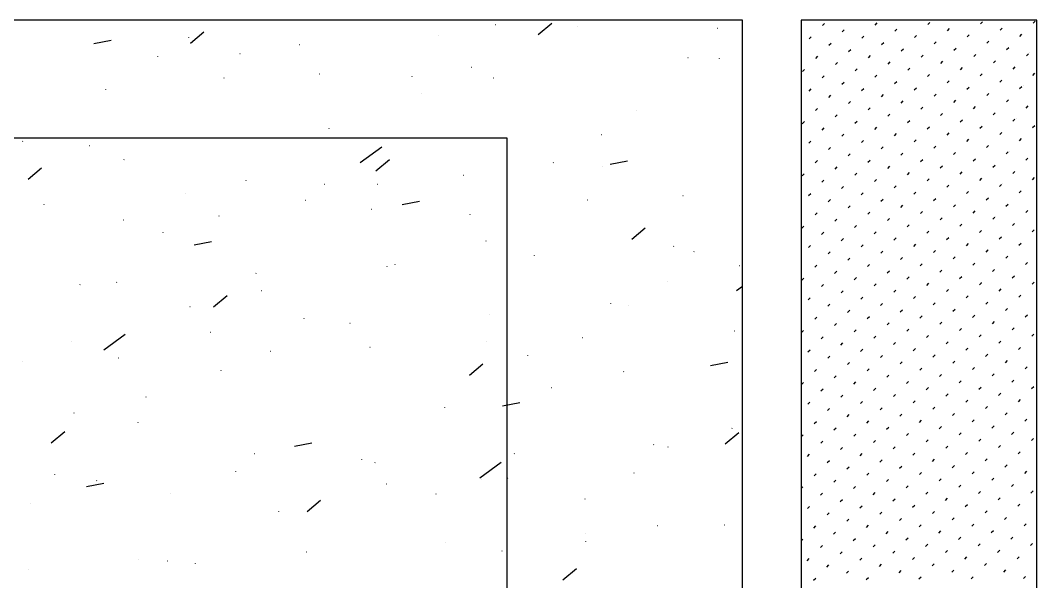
# Model space of a CAD drawing. Extents: x 0 to 119, y 0 to 84.
# Drawn here: x 71.961 to 72.652, y 68.35 to 68.732 of the extents above; entities that cross this region are included whole.
import ezdxf

# ---------------------------------------------------------------- set-up
doc = ezdxf.new("R2010")
doc.units = 0
doc.header["$MEASUREMENT"] = 0
doc.layers.add('4', color=5, linetype='CONTINUOUS')
doc.layers.add('9', color=8, linetype='CONTINUOUS')

msp = doc.modelspace()

# ---------------------------------------------------------------- linework, layer by layer
at = {"layer": '4', "color": 5, "linetype": 'Continuous'}
for p, q in [((67.25179, 68.652318), (72.29179, 68.652318)), ((72.29179, 68.652318), (72.29179, 68.112318))]:
    msp.add_line(p, q, dxfattribs=at)
at = {"layer": '9', "color": 8, "linetype": 'Continuous'}
for p, q in [((72.283911, 68.729372), (72.283937, 68.72957)), ((72.313032, 68.722564), (72.322224, 68.730278)), ((72.339906, 68.728001), (72.340028, 68.72816)), ((72.434788, 68.726889), (72.434984, 68.726932)), ((72.506206, 68.728676), (72.50762, 68.73009)), ((72.519606, 68.724398), (72.52102, 68.725812)), ((72.541986, 68.7291), (72.5434, 68.730515)), ((72.555385, 68.724822), (72.5568, 68.726237)), ((72.577765, 68.729525), (72.57918, 68.730939)), ((72.591165, 68.725247), (72.592579, 68.726661)), ((72.613545, 68.729949), (72.614959, 68.731363)), ((72.626945, 68.725671), (72.628359, 68.727085)), ((72.649325, 68.730373), (72.650739, 68.731787)), ((72.011144, 68.71655), (72.022924, 68.71884)), ((72.07563, 68.720643), (72.075656, 68.720841)), ((72.076723, 68.716756), (72.085916, 68.72447)), ((72.245285, 68.721877), (72.245407, 68.722036)), ((72.497226, 68.719696), (72.49864, 68.72111)), ((72.533005, 68.72012), (72.53442, 68.721534)), ((72.568785, 68.720544), (72.570199, 68.721959)), ((72.604565, 68.720969), (72.605979, 68.722383)), ((72.640344, 68.721393), (72.641758, 68.722807)), ((72.150664, 68.715754), (72.150786, 68.715912)), ((72.49179, 68.71426), (72.49179, 68.71426)), ((72.510626, 68.715418), (72.51204, 68.716832)), ((72.524025, 68.71114), (72.525439, 68.712554)), ((72.546405, 68.715842), (72.547819, 68.717256)), ((72.559805, 68.711564), (72.561219, 68.712978)), ((72.582185, 68.716266), (72.583599, 68.717681)), ((72.595584, 68.711988), (72.596999, 68.713403)), ((72.617964, 68.716691), (72.619379, 68.718105)), ((72.631364, 68.712413), (72.632778, 68.713827)), ((72.054533, 68.707662), (72.054655, 68.707821)), ((72.110262, 68.709803), (72.110457, 68.709847)), ((72.414683, 68.706934), (72.414883, 68.706942)), ((72.436219, 68.706274), (72.436246, 68.706472)), ((72.501645, 68.706438), (72.503059, 68.707852)), ((72.537425, 68.706862), (72.538839, 68.708276)), ((72.573204, 68.707286), (72.574619, 68.7087)), ((72.586604, 68.703008), (72.588018, 68.704422)), ((72.608984, 68.70771), (72.610398, 68.709125)), ((72.622384, 68.703432), (72.623798, 68.704847)), ((72.644764, 68.708135), (72.646178, 68.709549)), ((72.647215, 68.710586), (72.647215, 68.710586)), ((72.267823, 68.700521), (72.268022, 68.70053)), ((72.492665, 68.697457), (72.494079, 68.698872)), ((72.515045, 68.70216), (72.516459, 68.703574)), ((72.528445, 68.697882), (72.529859, 68.699296)), ((72.550825, 68.702584), (72.552239, 68.703998)), ((72.564224, 68.698306), (72.565638, 68.69972)), ((72.600004, 68.69873), (72.601418, 68.700144)), ((72.635783, 68.699154), (72.637198, 68.700569)), ((72.099383, 68.693167), (72.099583, 68.693176)), ((72.164321, 68.696002), (72.164521, 68.696011)), ((72.227468, 68.693976), (72.227495, 68.694174)), ((72.282486, 68.693124), (72.282682, 68.693168)), ((72.49179, 68.696583), (72.49179, 68.696583)), ((72.506065, 68.693179), (72.507479, 68.694594)), ((72.541844, 68.693604), (72.543258, 68.695018)), ((72.555244, 68.689326), (72.556658, 68.69074)), ((72.577624, 68.694028), (72.579038, 68.695442)), ((72.591024, 68.68975), (72.592438, 68.691164)), ((72.613403, 68.694452), (72.614818, 68.695866)), ((72.626803, 68.690174), (72.628217, 68.691588)), ((72.649183, 68.694876), (72.650597, 68.696291)), ((72.019187, 68.685248), (72.019213, 68.685446)), ((72.497084, 68.684199), (72.498499, 68.685613)), ((72.519464, 68.688901), (72.520879, 68.690316)), ((72.532864, 68.684623), (72.534278, 68.686038)), ((72.568644, 68.685048), (72.570058, 68.686462)), ((72.604423, 68.685472), (72.605837, 68.686886)), ((72.640203, 68.685896), (72.641617, 68.68731)), ((72.642501, 68.688194), (72.642501, 68.688194)), ((72.233671, 68.682302), (72.233867, 68.682346)), ((72.49179, 68.678905), (72.49179, 68.678905)), ((72.510484, 68.679921), (72.511898, 68.681335)), ((72.523884, 68.675643), (72.525298, 68.677057)), ((72.546264, 68.680345), (72.547678, 68.68176)), ((72.559663, 68.676067), (72.561078, 68.677482)), ((72.582043, 68.68077), (72.583458, 68.682184)), ((72.595443, 68.676492), (72.596857, 68.677906)), ((72.617823, 68.681194), (72.619237, 68.682608)), ((72.631223, 68.676916), (72.632637, 68.67833)), ((72.379777, 68.670878), (72.379803, 68.671077)), ((72.501504, 68.670941), (72.502918, 68.672355)), ((72.537283, 68.671365), (72.538698, 68.672779)), ((72.573063, 68.671789), (72.574477, 68.673204)), ((72.608843, 68.672214), (72.610257, 68.673628)), ((72.644622, 68.672638), (72.646036, 68.674052)), ((72.492524, 68.661961), (72.493938, 68.663375)), ((72.514904, 68.666663), (72.516318, 68.668077)), ((72.528303, 68.662385), (72.529717, 68.663799)), ((72.550683, 68.667087), (72.552097, 68.668501)), ((72.564083, 68.662809), (72.565497, 68.664223)), ((72.586463, 68.667511), (72.587877, 68.668926)), ((72.599862, 68.663233), (72.601277, 68.664648)), ((72.622242, 68.667936), (72.623657, 68.66935)), ((72.635642, 68.663658), (72.637056, 68.665072)), ((72.637787, 68.665802), (72.637787, 68.665802)), ((72.171025, 68.658581), (72.171052, 68.658779)), ((72.49179, 68.661227), (72.49179, 68.661227)), ((72.505923, 68.657683), (72.507337, 68.659097)), ((72.541703, 68.658107), (72.543117, 68.659521)), ((72.577482, 68.658531), (72.578897, 68.659945)), ((72.613262, 68.658955), (72.614676, 68.66037)), ((72.626662, 68.654677), (72.628076, 68.656092)), ((72.649042, 68.65938), (72.650456, 68.660794)), ((71.962744, 68.649852), (71.96277, 68.65005)), ((72.356105, 68.654585), (72.3563, 68.654628)), ((72.496943, 68.648702), (72.498357, 68.650117)), ((72.519323, 68.653405), (72.520737, 68.654819)), ((72.532723, 68.649127), (72.534137, 68.650541)), ((72.555103, 68.653829), (72.556517, 68.655243)), ((72.568502, 68.649551), (72.569916, 68.650965)), ((72.590882, 68.654253), (72.592296, 68.655667)), ((72.604282, 68.649975), (72.605696, 68.651389)), ((72.640061, 68.650399), (72.641476, 68.651814)), ((72.008024, 68.64705), (72.008145, 68.647209)), ((72.192183, 68.635648), (72.206711, 68.646275)), ((72.49179, 68.64355), (72.49179, 68.64355)), ((72.510343, 68.644424), (72.511757, 68.645839)), ((72.546122, 68.644849), (72.547536, 68.646263)), ((72.581902, 68.645273), (72.583316, 68.646687)), ((72.595302, 68.640995), (72.596716, 68.642409)), ((72.617681, 68.645697), (72.619096, 68.647111)), ((72.631081, 68.641419), (72.632495, 68.642833)), ((72.633073, 68.643411), (72.633073, 68.643411)), ((72.031578, 68.637499), (72.031773, 68.637543)), ((72.202721, 68.630003), (72.211914, 68.637716)), ((72.323334, 68.635483), (72.32336, 68.635681)), ((72.361995, 68.634541), (72.373774, 68.636831)), ((72.451592, 68.639176), (72.451714, 68.639334)), ((72.501362, 68.635444), (72.502777, 68.636858)), ((72.523742, 68.640146), (72.525157, 68.641561)), ((72.537142, 68.635868), (72.538556, 68.637283)), ((72.559522, 68.640571), (72.560936, 68.641985)), ((72.572922, 68.636293), (72.574336, 68.637707)), ((72.608701, 68.636717), (72.610115, 68.638131)), ((72.644481, 68.637141), (72.645895, 68.638555)), ((71.966413, 68.624195), (71.975605, 68.631908)), ((72.356971, 68.633052), (72.357093, 68.633211)), ((72.514762, 68.631166), (72.516176, 68.63258)), ((72.550542, 68.63159), (72.551956, 68.633005)), ((72.563941, 68.627312), (72.565356, 68.628727)), ((72.586321, 68.632015), (72.587736, 68.633429)), ((72.599721, 68.627737), (72.601135, 68.629151)), ((72.622101, 68.632439), (72.623515, 68.633853)), ((72.635501, 68.628161), (72.636915, 68.629575)), ((72.114583, 68.623185), (72.114609, 68.623383)), ((72.26235, 68.626928), (72.262472, 68.627087)), ((72.49179, 68.625872), (72.49179, 68.625872)), ((72.492382, 68.626464), (72.493796, 68.627878)), ((72.505782, 68.622186), (72.507196, 68.6236)), ((72.528162, 68.626888), (72.529576, 68.628302)), ((72.541561, 68.62261), (72.542976, 68.624024)), ((72.577341, 68.623034), (72.578755, 68.624449)), ((72.613121, 68.623459), (72.614535, 68.624873)), ((72.6489, 68.623883), (72.650314, 68.625297)), ((72.073108, 68.61468), (72.073229, 68.614839)), ((72.167729, 68.620804), (72.16785, 68.620963)), ((72.203803, 68.62082), (72.203998, 68.620863)), ((72.496802, 68.613206), (72.498216, 68.61462)), ((72.519182, 68.617908), (72.520596, 68.619322)), ((72.532581, 68.61363), (72.533995, 68.615044)), ((72.554961, 68.618332), (72.556375, 68.619746)), ((72.568361, 68.614054), (72.569775, 68.615468)), ((72.590741, 68.618756), (72.592155, 68.620171)), ((72.60414, 68.614478), (72.605555, 68.615893)), ((72.62652, 68.619181), (72.627935, 68.620595)), ((72.628359, 68.621019), (72.628359, 68.621019)), ((72.63992, 68.614903), (72.641334, 68.616317)), ((72.154988, 68.609998), (72.155183, 68.610041)), ((72.22064, 68.607065), (72.23242, 68.609355)), ((72.346365, 68.610302), (72.346565, 68.61031)), ((72.411303, 68.613137), (72.411503, 68.613146)), ((72.49179, 68.608194), (72.49179, 68.608194)), ((72.510201, 68.608928), (72.511615, 68.610342)), ((72.545981, 68.609352), (72.547395, 68.610766)), ((72.58176, 68.609776), (72.583175, 68.61119)), ((72.61754, 68.6102), (72.618954, 68.611615)), ((71.977281, 68.606986), (71.977403, 68.607144)), ((72.199505, 68.60389), (72.199704, 68.603898)), ((72.501221, 68.599947), (72.502635, 68.601361)), ((72.523601, 68.60465), (72.525015, 68.606064)), ((72.537001, 68.600372), (72.538415, 68.601786)), ((72.559381, 68.605074), (72.560795, 68.606488)), ((72.57278, 68.600796), (72.574194, 68.60221)), ((72.59516, 68.605498), (72.596574, 68.606912)), ((72.60856, 68.60122), (72.609974, 68.602634)), ((72.63094, 68.605922), (72.632354, 68.607337)), ((72.644339, 68.601644), (72.645754, 68.603059)), ((72.031065, 68.596535), (72.031265, 68.596544)), ((72.096003, 68.599371), (72.096203, 68.599379)), ((72.266891, 68.600087), (72.266917, 68.600286)), ((72.514621, 68.595669), (72.516035, 68.597084)), ((72.5504, 68.596094), (72.551814, 68.597508)), ((72.58618, 68.596518), (72.587594, 68.597932)), ((72.621959, 68.596942), (72.623374, 68.598356)), ((72.623645, 68.598627), (72.623645, 68.598627)), ((72.635359, 68.592664), (72.636773, 68.594078)), ((72.05814, 68.58779), (72.058166, 68.587988)), ((72.376588, 68.583415), (72.385781, 68.591129)), ((72.49179, 68.590517), (72.49179, 68.590517)), ((72.492241, 68.590967), (72.493655, 68.592381)), ((72.50564, 68.586689), (72.507055, 68.588103)), ((72.52802, 68.591391), (72.529435, 68.592806)), ((72.54142, 68.587113), (72.542834, 68.588528)), ((72.5638, 68.591816), (72.565214, 68.59323)), ((72.5772, 68.587538), (72.578614, 68.588952)), ((72.59958, 68.59224), (72.600994, 68.593654)), ((72.612979, 68.587962), (72.614393, 68.589376)), ((72.648759, 68.588386), (72.650173, 68.5898)), ((72.079286, 68.579589), (72.091066, 68.581878)), ((72.277421, 68.582281), (72.277616, 68.582324)), ((72.51904, 68.582411), (72.520454, 68.583825)), ((72.55482, 68.582835), (72.556234, 68.58425)), ((72.590599, 68.58326), (72.592014, 68.584674)), ((72.603999, 68.578982), (72.605413, 68.580396)), ((72.626379, 68.583684), (72.627793, 68.585098)), ((72.639779, 68.579406), (72.641193, 68.58082)), ((72.405083, 68.578563), (72.405204, 68.578722)), ((72.418925, 68.574907), (72.418951, 68.575106)), ((72.49666, 68.577709), (72.498074, 68.579123)), ((72.51006, 68.573431), (72.511474, 68.574845)), ((72.53244, 68.578133), (72.533854, 68.579547)), ((72.545839, 68.573855), (72.547254, 68.575269)), ((72.568219, 68.578557), (72.569634, 68.579972)), ((72.581619, 68.574279), (72.583033, 68.575694)), ((72.617399, 68.574704), (72.618813, 68.576118)), ((72.618931, 68.576236), (72.618931, 68.576236)), ((72.21584, 68.566316), (72.215962, 68.566475)), ((72.310461, 68.57244), (72.310583, 68.572598)), ((72.49179, 68.572839), (72.49179, 68.572839)), ((72.52346, 68.569153), (72.524874, 68.570567)), ((72.536859, 68.564875), (72.538273, 68.566289)), ((72.559239, 68.569577), (72.560653, 68.570991)), ((72.572639, 68.565299), (72.574053, 68.566713)), ((72.595019, 68.570001), (72.596433, 68.571416)), ((72.608418, 68.565723), (72.609833, 68.567138)), ((72.630798, 68.570426), (72.632213, 68.57184)), ((72.644198, 68.566148), (72.645612, 68.567562)), ((72.121219, 68.560192), (72.121341, 68.560351)), ((72.210448, 68.564692), (72.210474, 68.56489)), ((72.449646, 68.565601), (72.449841, 68.565645)), ((72.50108, 68.564451), (72.502494, 68.565865)), ((72.514479, 68.560173), (72.515893, 68.561587)), ((72.550259, 68.560597), (72.551673, 68.562011)), ((72.586038, 68.561021), (72.587453, 68.562435)), ((72.621818, 68.561445), (72.623232, 68.56286)), ((72.001697, 68.552394), (72.001723, 68.552592)), ((72.026598, 68.554068), (72.02672, 68.554227)), ((72.400831, 68.554779), (72.401026, 68.554823)), ((72.49179, 68.555161), (72.49179, 68.555161)), ((72.492099, 68.55547), (72.493514, 68.556884)), ((72.505499, 68.551192), (72.506913, 68.552606)), ((72.527879, 68.555895), (72.529293, 68.557309)), ((72.541279, 68.551617), (72.542693, 68.553031)), ((72.563659, 68.556319), (72.565073, 68.557733)), ((72.577058, 68.552041), (72.578472, 68.553455)), ((72.599438, 68.556743), (72.600852, 68.558157)), ((72.612838, 68.552465), (72.614217, 68.553844)), ((72.614217, 68.553844), (72.614252, 68.553879)), ((72.635218, 68.557167), (72.636632, 68.558582)), ((72.648617, 68.552889), (72.650032, 68.554304)), ((72.125119, 68.548516), (72.125314, 68.548559)), ((72.447754, 68.548566), (72.45179, 68.551518)), ((72.518899, 68.546914), (72.520313, 68.548328)), ((72.554678, 68.547339), (72.556092, 68.548753)), ((72.590458, 68.547763), (72.591872, 68.549177)), ((72.626237, 68.548187), (72.627652, 68.549601)), ((72.092411, 68.537441), (72.101604, 68.545155)), ((72.362482, 68.539512), (72.362508, 68.53971)), ((72.37434, 68.538499), (72.374462, 68.538658)), ((72.496519, 68.542212), (72.497933, 68.543626)), ((72.509918, 68.537934), (72.511333, 68.539348)), ((72.532298, 68.542636), (72.533713, 68.54405)), ((72.545698, 68.538358), (72.547112, 68.539772)), ((72.568078, 68.543061), (72.569492, 68.544475)), ((72.581478, 68.538783), (72.582892, 68.540197)), ((72.603858, 68.543485), (72.605272, 68.544899)), ((72.617257, 68.539207), (72.618671, 68.540621)), ((72.639637, 68.543909), (72.641051, 68.545323)), ((72.076304, 68.537694), (72.076499, 68.537737)), ((72.279719, 68.532375), (72.279841, 68.532534)), ((72.49179, 68.537484), (72.49179, 68.537484)), ((72.523318, 68.533656), (72.524732, 68.53507)), ((72.559098, 68.53408), (72.560512, 68.535495)), ((72.594877, 68.534505), (72.596292, 68.535919)), ((72.630657, 68.534929), (72.632071, 68.536343)), ((72.644057, 68.530651), (72.645471, 68.532065)), ((72.154005, 68.529296), (72.154031, 68.529494)), ((72.185098, 68.526252), (72.18522, 68.52641)), ((72.500938, 68.528954), (72.502352, 68.530368)), ((72.514338, 68.524676), (72.515752, 68.52609)), ((72.536718, 68.529378), (72.538132, 68.530792)), ((72.550117, 68.5251), (72.551532, 68.526514)), ((72.572497, 68.529802), (72.573912, 68.531217)), ((72.585897, 68.525524), (72.587311, 68.526939)), ((72.608277, 68.530227), (72.609503, 68.531452)), ((72.609503, 68.531452), (72.609691, 68.531641)), ((72.621677, 68.525949), (72.623091, 68.527363)), ((72.017845, 68.508126), (72.032373, 68.518752)), ((72.090477, 68.520128), (72.090599, 68.520286)), ((72.446486, 68.521024), (72.446686, 68.521033)), ((72.49179, 68.519806), (72.49179, 68.519806)), ((72.491958, 68.519974), (72.493372, 68.521388)), ((72.527738, 68.520398), (72.529152, 68.521812)), ((72.563517, 68.520822), (72.564931, 68.522236)), ((72.576917, 68.516544), (72.578331, 68.517958)), ((72.599297, 68.521246), (72.600711, 68.522661)), ((72.612696, 68.516968), (72.614111, 68.518383)), ((72.635076, 68.521671), (72.636491, 68.523085)), ((72.648476, 68.517393), (72.64989, 68.518807)), ((71.995856, 68.514004), (71.995978, 68.514163)), ((72.278047, 68.51367), (72.278247, 68.513678)), ((72.342985, 68.516505), (72.343185, 68.516514)), ((72.505358, 68.515696), (72.506772, 68.51711)), ((72.518757, 68.511418), (72.520171, 68.512832)), ((72.541137, 68.51612), (72.542551, 68.517534)), ((72.554537, 68.511842), (72.555951, 68.513256)), ((72.590316, 68.512266), (72.591731, 68.51368)), ((72.626096, 68.51269), (72.62751, 68.514105)), ((72.131187, 68.507258), (72.131386, 68.507266)), ((72.198738, 68.509976), (72.198933, 68.51002)), ((72.306039, 68.504116), (72.306065, 68.504315)), ((72.496377, 68.506715), (72.497792, 68.508129)), ((72.532157, 68.50714), (72.533571, 68.508554)), ((72.545557, 68.502862), (72.546971, 68.504276)), ((72.567937, 68.507564), (72.569351, 68.508978)), ((72.581336, 68.503286), (72.58275, 68.5047)), ((72.603716, 68.507988), (72.604789, 68.50906)), ((72.604789, 68.50906), (72.60513, 68.509402)), ((72.617116, 68.50371), (72.61853, 68.505124)), ((72.639496, 68.508412), (72.64091, 68.509827)), ((71.962747, 68.499903), (71.962947, 68.499912)), ((72.027685, 68.502739), (72.027885, 68.502747)), ((72.266278, 68.490854), (72.27547, 68.498567)), ((72.430136, 68.49758), (72.441916, 68.49987)), ((72.49179, 68.502128), (72.49179, 68.502128)), ((72.509777, 68.502437), (72.511191, 68.503851)), ((72.523177, 68.498159), (72.524591, 68.499573)), ((72.558956, 68.498584), (72.56037, 68.499998)), ((72.594736, 68.499008), (72.59615, 68.500422)), ((72.630515, 68.499432), (72.63193, 68.500846)), ((72.097562, 68.493901), (72.097588, 68.494099)), ((72.370962, 68.493297), (72.371157, 68.493341)), ((72.500797, 68.493457), (72.502211, 68.494871)), ((72.514196, 68.489179), (72.515611, 68.490593)), ((72.536576, 68.493881), (72.537991, 68.495295)), ((72.549976, 68.489603), (72.55139, 68.491017)), ((72.572356, 68.494306), (72.57377, 68.49572)), ((72.585756, 68.490028), (72.58717, 68.491442)), ((72.608136, 68.49473), (72.60955, 68.496144)), ((72.621535, 68.490452), (72.622949, 68.491866)), ((72.643915, 68.495154), (72.645329, 68.496568)), ((72.49179, 68.484451), (72.49179, 68.484451)), ((72.491816, 68.484477), (72.493231, 68.485891)), ((72.527596, 68.484901), (72.52901, 68.486315)), ((72.563376, 68.485325), (72.56479, 68.486739)), ((72.599155, 68.48575), (72.600075, 68.486669)), ((72.600075, 68.486669), (72.60057, 68.487164)), ((72.634935, 68.486174), (72.636349, 68.487588)), ((72.322147, 68.482475), (72.322342, 68.482519)), ((72.505216, 68.480199), (72.50663, 68.481613)), ((72.518616, 68.475921), (72.52003, 68.477335)), ((72.540996, 68.480623), (72.54241, 68.482037)), ((72.554395, 68.476345), (72.55581, 68.477759)), ((72.576775, 68.481047), (72.57819, 68.482461)), ((72.590175, 68.476769), (72.591589, 68.478183)), ((72.612555, 68.481472), (72.613969, 68.482886)), ((72.625955, 68.477194), (72.627369, 68.478608)), ((72.648335, 68.481896), (72.649749, 68.48331)), ((72.046435, 68.476212), (72.046631, 68.476255)), ((72.288782, 68.470103), (72.300562, 68.472393)), ((72.496236, 68.471218), (72.49765, 68.472633)), ((72.532016, 68.471643), (72.53343, 68.473057)), ((72.567795, 68.472067), (72.569209, 68.473481)), ((72.603575, 68.472491), (72.604989, 68.473906)), ((72.616974, 68.468213), (72.618389, 68.469628)), ((72.639354, 68.472916), (72.640769, 68.47433)), ((71.997621, 68.46539), (71.997816, 68.465433)), ((72.249596, 68.468721), (72.249622, 68.468919)), ((72.49179, 68.466773), (72.49179, 68.466773)), ((72.509636, 68.46694), (72.51105, 68.468355)), ((72.523035, 68.462663), (72.524449, 68.464077)), ((72.545415, 68.467365), (72.546829, 68.468779)), ((72.558815, 68.463087), (72.560229, 68.464501)), ((72.581195, 68.467789), (72.582609, 68.469203)), ((72.594594, 68.463511), (72.59536, 68.464277)), ((72.59536, 68.464277), (72.596009, 68.464925)), ((72.630374, 68.463935), (72.631788, 68.46535)), ((72.041119, 68.458505), (72.041145, 68.458703)), ((72.500655, 68.45796), (72.50207, 68.459374)), ((72.536435, 68.458385), (72.537849, 68.459799)), ((72.572215, 68.458809), (72.573629, 68.460223)), ((72.585614, 68.454531), (72.587028, 68.455945)), ((72.607994, 68.459233), (72.609408, 68.460647)), ((72.621394, 68.454955), (72.622808, 68.456369)), ((72.643774, 68.459657), (72.645188, 68.461072)), ((71.982101, 68.44488), (71.991293, 68.452593)), ((72.440144, 68.444266), (72.449337, 68.45198)), ((72.444581, 68.454758), (72.444776, 68.454801)), ((72.49179, 68.449095), (72.493089, 68.450394)), ((72.514055, 68.453682), (72.515469, 68.455096)), ((72.527455, 68.449404), (72.528869, 68.450818)), ((72.549835, 68.454107), (72.551249, 68.455521)), ((72.563234, 68.449829), (72.564648, 68.451243)), ((72.599014, 68.450253), (72.600428, 68.451667)), ((72.634793, 68.450677), (72.636208, 68.452091)), ((72.147428, 68.442627), (72.159207, 68.444917)), ((72.391405, 68.44355), (72.391527, 68.443708)), ((72.401434, 68.442054), (72.40146, 68.442252)), ((72.505075, 68.444702), (72.506489, 68.446116)), ((72.540854, 68.445126), (72.542269, 68.44654)), ((72.554254, 68.440848), (72.555668, 68.442262)), ((72.576634, 68.445551), (72.578048, 68.446965)), ((72.590034, 68.441273), (72.590646, 68.441885)), ((72.590646, 68.441885), (72.591448, 68.442687)), ((72.612414, 68.445975), (72.613828, 68.447389)), ((72.625813, 68.441697), (72.627227, 68.443111)), ((72.648193, 68.446399), (72.649607, 68.447813)), ((72.120054, 68.437672), (72.120249, 68.437716)), ((72.296784, 68.437426), (72.296906, 68.437585)), ((72.496094, 68.435722), (72.497509, 68.437136)), ((72.518474, 68.440424), (72.519889, 68.441838)), ((72.531874, 68.436146), (72.533288, 68.43756)), ((72.567654, 68.43657), (72.569068, 68.437984)), ((72.603433, 68.436995), (72.604847, 68.438409)), ((72.639213, 68.437419), (72.640627, 68.438833)), ((72.193153, 68.433325), (72.193179, 68.433524)), ((72.202163, 68.431302), (72.202285, 68.431461)), ((72.273416, 68.421043), (72.287944, 68.43167)), ((72.49179, 68.431418), (72.49179, 68.431418)), ((72.509494, 68.431444), (72.510908, 68.432858)), ((72.522894, 68.427166), (72.524308, 68.42858)), ((72.545274, 68.431868), (72.546688, 68.433282)), ((72.558673, 68.42759), (72.560088, 68.429004)), ((72.581053, 68.432292), (72.582468, 68.433706)), ((72.594453, 68.428014), (72.595867, 68.429428)), ((72.616833, 68.432717), (72.618247, 68.434131)), ((72.630233, 68.428439), (72.631647, 68.429853)), ((71.984676, 68.42311), (71.984702, 68.423308)), ((72.107542, 68.425178), (72.107664, 68.425337)), ((72.378168, 68.424392), (72.378368, 68.424401)), ((72.500514, 68.422463), (72.501928, 68.423878)), ((72.536293, 68.422888), (72.537708, 68.424302)), ((72.572073, 68.423312), (72.573487, 68.424726)), ((72.607853, 68.423736), (72.609267, 68.42515)), ((72.643632, 68.424161), (72.645047, 68.425575)), ((72.006074, 68.41515), (72.017853, 68.41744)), ((72.012921, 68.419054), (72.013042, 68.419213)), ((72.209729, 68.417038), (72.209929, 68.417046)), ((72.274667, 68.419873), (72.274867, 68.419882)), ((72.292278, 68.420993), (72.292474, 68.421036)), ((72.49179, 68.41374), (72.492948, 68.414897)), ((72.513914, 68.418185), (72.515328, 68.4196)), ((72.527313, 68.413907), (72.528727, 68.415322)), ((72.549693, 68.41861), (72.551107, 68.420024)), ((72.563093, 68.414332), (72.564507, 68.415746)), ((72.585473, 68.419034), (72.585932, 68.419494)), ((72.585932, 68.419494), (72.586887, 68.420448)), ((72.598872, 68.414756), (72.600287, 68.41617)), ((72.621252, 68.419458), (72.622667, 68.420872)), ((72.634652, 68.41518), (72.636066, 68.416594)), ((72.062869, 68.410626), (72.063068, 68.410634)), ((72.243464, 68.410171), (72.243659, 68.410214)), ((72.504933, 68.409205), (72.506348, 68.410619)), ((72.540713, 68.409629), (72.542127, 68.411044)), ((72.576493, 68.410054), (72.577907, 68.411468)), ((72.612272, 68.410478), (72.613686, 68.411892)), ((72.625672, 68.4062), (72.627086, 68.407614)), ((72.64791, 68.410761), (72.649325, 68.412175)), ((71.967752, 68.403908), (71.967947, 68.403951)), ((72.155967, 68.398292), (72.16516, 68.406006)), ((72.344991, 68.406658), (72.345017, 68.406857)), ((72.495953, 68.400225), (72.497367, 68.401639)), ((72.518333, 68.404927), (72.519747, 68.406341)), ((72.531733, 68.400649), (72.533147, 68.402063)), ((72.554113, 68.405351), (72.555527, 68.406766)), ((72.567512, 68.401074), (72.568926, 68.402488)), ((72.589892, 68.405776), (72.591306, 68.40719)), ((72.603292, 68.401498), (72.604706, 68.402912)), ((72.63893, 68.401781), (72.640344, 68.403195)), ((72.13671, 68.39793), (72.136736, 68.398128)), ((72.49179, 68.396062), (72.49179, 68.396062)), ((72.509353, 68.395947), (72.510767, 68.397361)), ((72.545132, 68.396371), (72.546547, 68.397785)), ((72.580912, 68.396796), (72.581218, 68.397102)), ((72.581218, 68.397102), (72.582326, 68.39821)), ((72.594312, 68.392518), (72.595726, 68.393932)), ((72.616692, 68.39722), (72.618106, 68.398634)), ((72.62995, 68.3928), (72.631364, 68.394215)), ((72.394147, 68.388716), (72.394342, 68.38876)), ((72.439517, 68.389061), (72.439638, 68.38922)), ((72.500372, 68.386967), (72.501787, 68.388381)), ((72.522752, 68.391669), (72.524167, 68.393083)), ((72.536152, 68.387391), (72.537566, 68.388805)), ((72.558532, 68.392093), (72.559946, 68.393507)), ((72.571932, 68.387815), (72.573346, 68.389229)), ((72.607711, 68.38824), (72.609125, 68.389654)), ((72.643208, 68.388381), (72.644622, 68.389795)), ((72.344896, 68.382938), (72.345017, 68.383096)), ((72.513772, 68.382689), (72.515186, 68.384103)), ((72.527172, 68.378411), (72.528586, 68.379825)), ((72.549552, 68.383113), (72.550966, 68.384527)), ((72.562951, 68.378835), (72.564366, 68.380249)), ((72.585331, 68.383537), (72.586746, 68.384951)), ((72.598731, 68.379259), (72.600145, 68.380673)), ((72.62097, 68.38382), (72.622384, 68.385234)), ((72.634228, 68.379401), (72.635642, 68.380815)), ((72.250275, 68.376814), (72.250396, 68.376972)), ((72.345332, 68.377894), (72.345527, 68.377938)), ((72.49179, 68.378385), (72.492806, 68.379401)), ((72.504792, 68.373708), (72.506206, 68.375123)), ((72.540571, 68.374133), (72.541986, 68.375547)), ((72.576351, 68.374557), (72.576504, 68.37471)), ((72.576504, 68.37471), (72.577765, 68.375971)), ((72.611989, 68.37484), (72.613403, 68.376254)), ((72.647486, 68.374981), (72.6489, 68.376395)), ((72.155653, 68.37069), (72.155775, 68.370849)), ((72.288548, 68.371263), (72.288575, 68.371461)), ((72.495812, 68.364728), (72.497226, 68.366142)), ((72.518192, 68.36943), (72.519606, 68.370845)), ((72.531591, 68.365152), (72.533005, 68.366567)), ((72.553971, 68.369855), (72.555385, 68.371269)), ((72.567371, 68.365577), (72.568785, 68.366991)), ((72.589751, 68.370279), (72.591165, 68.371693)), ((72.603009, 68.36586), (72.604423, 68.367274)), ((72.625248, 68.37042), (72.626662, 68.371835)), ((72.638506, 68.366001), (72.63992, 68.367415)), ((72.04137, 68.365368), (72.041566, 68.365411)), ((72.061032, 68.364566), (72.061154, 68.364725)), ((72.080267, 68.362534), (72.080293, 68.362732)), ((72.329834, 68.351705), (72.339026, 68.359419)), ((72.49179, 68.360707), (72.49179, 68.360707)), ((72.509211, 68.36045), (72.510626, 68.361864)), ((72.544991, 68.360874), (72.546405, 68.362289)), ((72.580771, 68.361299), (72.582185, 68.362713)), ((72.616267, 68.36144), (72.617681, 68.362854)), ((72.651764, 68.361582), (72.65179, 68.361608)), ((71.966411, 68.358442), (71.966533, 68.358601)), ((72.500231, 68.35147), (72.501645, 68.352884)), ((72.522611, 68.356172), (72.524025, 68.357586)), ((72.536011, 68.351894), (72.537425, 68.353308)), ((72.558391, 68.356596), (72.559805, 68.358011)), ((72.57179, 68.352318), (72.573204, 68.353733)), ((72.57179, 68.352318), (72.57179, 68.352318)), ((72.594029, 68.356879), (72.595443, 68.358294)), ((72.607287, 68.35246), (72.608701, 68.353874)), ((72.629526, 68.357021), (72.63094, 68.358435)), ((72.642784, 68.352601), (72.644198, 68.354016))]:
    msp.add_line(p, q, dxfattribs=at)
for points in [[(71.29179, 67.972318), (72.45179, 67.972318), (72.45179, 68.732318), (71.29179, 68.732318), (71.29179, 67.972318)], [(72.49179, 67.972318), (72.65179, 67.972318), (72.65179, 68.732318), (72.49179, 68.732318), (72.49179, 67.972318)]]:
    msp.add_lwpolyline(points, dxfattribs=at)

doc.saveas('drawing.dxf')
